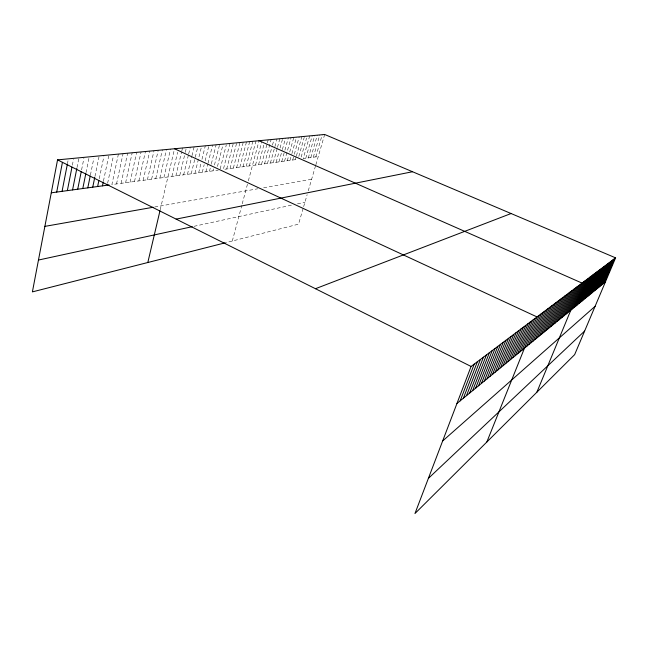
<?xml version="1.0" encoding="UTF-8"?>
<svg xmlns="http://www.w3.org/2000/svg" width="648" height="648" viewBox="0 0 648 648"><rect width="100%" height="100%" fill="white"/><g stroke="black" fill="none" stroke-linecap="round" stroke-linejoin="round"><path stroke-width="0.49" stroke-dasharray="3.24 2.43" d="M67.433 163.766L68.008 160.809M72.357 165.191L73.508 159.319M77.007 167.565L78.748 158.809M81.583 169.906L83.908 158.315M85.998 172.7L89.003 157.853M90.412 175.073L93.83 158.355M94.956 176.434L98.99 156.889M99.241 178.751L103.891 156.419M103.453 181.043L108.726 155.949M107.617 183.238L113.489 155.528M118.406 154.086L111.893 184.583L218.206 170.149M116.527 183.951L123.055 153.641M121.103 183.327L127.648 153.212M125.623 182.72L132.184 152.774M130.094 182.112L136.655 152.353M134.501 181.513L141.078 151.932M138.858 180.922L145.444 151.519M143.159 180.338L149.753 151.106M147.412 179.755L154.013 150.701M151.608 179.188L158.217 150.304M155.763 178.621L162.373 149.907M159.862 178.07L166.479 149.518M163.912 177.52L170.537 149.129M160.21 209.766L174.547 148.748M171.914 176.434L177.633 152.239M175.867 175.892L181.594 151.843M181.821 150.879L182.509 147.995M179.78 175.365L185.044 153.357M185.271 152.402L186.422 147.623M183.635 174.839L188.455 154.864M188.681 153.908L190.285 147.25M187.458 174.32L191.727 156.686M191.97 155.706L194.1 146.885M191.233 173.81L197.883 146.529M194.959 173.299L201.609 146.173M198.653 172.797L201.026 163.166M201.974 159.311L205.303 145.824M202.298 172.303L204.201 164.641M205.149 160.809L208.948 145.476M205.902 171.817L207.806 164.195M208.04 163.239L212.552 145.136M209.466 171.331L211.135 164.697M211.37 163.75L216.116 144.796M212.998 170.853L213.492 168.901M214.472 164.989L219.648 144.464M217.469 166.487L223.131 144.131M220.182 168.942L226.33 144.771M229.991 143.475L223.341 169.444L297.116 159.432M226.719 168.99L233.361 143.159M230.056 168.537L236.698 142.835M233.361 168.083L239.995 142.528M236.625 167.646L243.259 142.212M239.857 167.208L246.491 141.912M243.057 166.771L249.683 141.604M246.224 166.342L252.841 141.304M249.35 165.912L255.968 141.005M232.308 241.016L241.777 205.529M242.231 203.82L247.917 182.493M248.37 180.808L259.062 140.713M255.523 165.078L261.873 141.369M258.56 164.665L264.141 143.905M261.557 164.26L267.098 143.751M267.365 142.779L268.159 139.847M264.538 163.855L271.123 139.563M267.478 163.45L272.217 146.051M272.484 145.087L274.064 139.288M270.394 163.061L276.971 139.012M273.278 162.664L277.223 148.311M277.482 147.347L279.847 138.737M276.137 162.275L279.021 151.802M280.074 147.987L282.698 138.461M278.964 161.895L282.107 150.522M282.374 149.575L285.517 138.194M281.759 161.514L284.642 151.138M284.901 150.198L288.311 137.935M284.537 161.141L291.074 137.668M287.283 160.761L288.644 155.901M289.729 152.005L293.811 137.408M289.996 160.396L291.632 154.58M291.9 153.617L296.525 137.149M292.694 160.032L294.046 155.212M294.322 154.248L299.206 136.898M295.358 159.667L296.168 156.792M296.444 155.828L301.871 136.639M298.809 156.443L304.228 137.344M301.15 157.051L306.569 138.048M309.687 135.902L303.199 158.606L318.241 156.557M305.767 158.258L312.247 135.659M308.31 157.91L314.782 135.416M310.829 157.569L317.285 135.173M313.324 157.229L319.772 134.938M315.795 156.889L322.234 134.703M303.134 208.421L298.55 224.159L226.055 242.603M303.645 206.655L307.152 194.635M308.262 190.812L315.584 165.694M315.851 164.778L324.68 134.476M194.003 226.314L292.378 204.971M297.464 203.869L304.933 202.249M154.71 206.987L257.774 188.779M263.639 187.742L311.631 179.269"/><path stroke-width="0.97" d="M615.6 257.855L471.08 366.46L414.963 513.524L574.646 354.634L615.6 257.855L324.68 134.476L57.55 159.87L32.4 291.884L225.261 242.806M56.708 192.075L62.435 162.332M62.062 191.346L67.246 164.754M67.352 190.633L71.969 167.144M72.568 189.921L76.812 168.537M77.711 189.224L81.194 171.833M82.79 188.536L85.795 173.688M87.796 187.855L90.21 176.054M92.737 187.183L94.754 177.414M97.621 186.519L98.836 180.695M102.441 185.863L103.251 182.007M147.817 262.513L159.983 210.738M460.193 400.82L474.255 364.079M463.385 398.212L477.374 361.738M466.52 395.636L480.435 359.429M469.606 393.109L483.457 357.161M472.643 390.623L486.421 354.934M475.624 388.176L489.345 352.739M478.564 385.771L492.213 350.576M481.456 383.397L495.04 348.454M484.307 381.065L497.826 346.364M487.11 378.772L500.564 344.307M489.864 376.504L503.253 342.282M492.585 374.277L505.91 340.289M495.258 372.09L508.518 338.329M497.899 369.927L511.094 336.393M500.499 367.797L513.629 334.49M503.05 365.699L516.124 332.61M505.578 363.633L518.578 330.764M508.056 361.6L521 328.941M510.503 359.6L523.39 327.151M512.916 357.615L525.739 325.385M515.298 355.671L528.055 323.644M517.639 353.751L530.339 321.926M519.955 351.856L532.591 320.234M522.231 349.985L534.811 318.565M486.842 442.001L536.998 316.921L174.547 148.748M526.719 346.307L539.185 315.284M528.93 344.501L541.331 313.664M531.109 342.711L543.453 312.069M533.255 340.953L545.543 310.497M535.378 339.212L547.609 308.95M537.467 337.503L549.642 307.419M539.533 335.81L551.65 305.913M541.574 334.141L553.627 304.422M543.583 332.497L555.579 302.956M545.567 330.869L557.507 301.506M547.52 329.265L559.41 300.081M549.455 327.686L561.29 298.671M551.359 326.122L563.144 297.278M553.238 324.575L564.967 295.901M555.101 323.052L566.773 294.548M556.932 321.554L568.555 293.204M558.746 320.063L570.313 291.884M560.536 318.597L572.054 290.579M562.302 317.156L573.772 289.291M564.052 315.722L575.465 288.02M565.777 314.304L577.133 286.756M567.478 312.911L578.785 285.517M569.163 311.534L580.422 284.294M536.86 392.234L582.034 283.079L259.062 140.713M572.468 308.829L583.629 281.88M574.088 307.492L585.201 280.697M575.691 306.18L586.756 279.531M577.279 304.884L588.295 278.373M578.842 303.596L589.81 277.239M580.389 302.333L591.308 276.105M581.92 301.077L592.79 274.995M583.435 299.838L594.257 273.893M584.933 298.615L595.706 272.8M586.408 297.4L597.14 271.723M587.874 296.201L598.558 270.661M589.316 295.018L599.959 269.609M590.749 293.844L601.344 268.572M592.159 292.685L602.713 267.543M593.56 291.543L604.066 266.522M594.937 290.409L605.402 265.518M596.306 289.291L606.731 264.522M597.659 288.182L608.035 263.542M598.995 287.08L609.331 262.562M600.323 285.995L610.61 261.606M601.636 284.926L611.882 260.65M602.924 283.865L613.13 259.71M604.211 282.812L614.377 258.779M428.377 478.378L584.618 331.071M442.649 440.98L595.099 306.31M456.953 403.477L605.475 281.775M315.463 288.716L511.094 213.532M38.467 260.05L192.221 226.695M176.135 219.113L412.541 171.736M44.882 226.379L153.09 207.271M51.281 192.812L109.075 184.964M57.55 159.87L471.08 366.46"/></g></svg>
